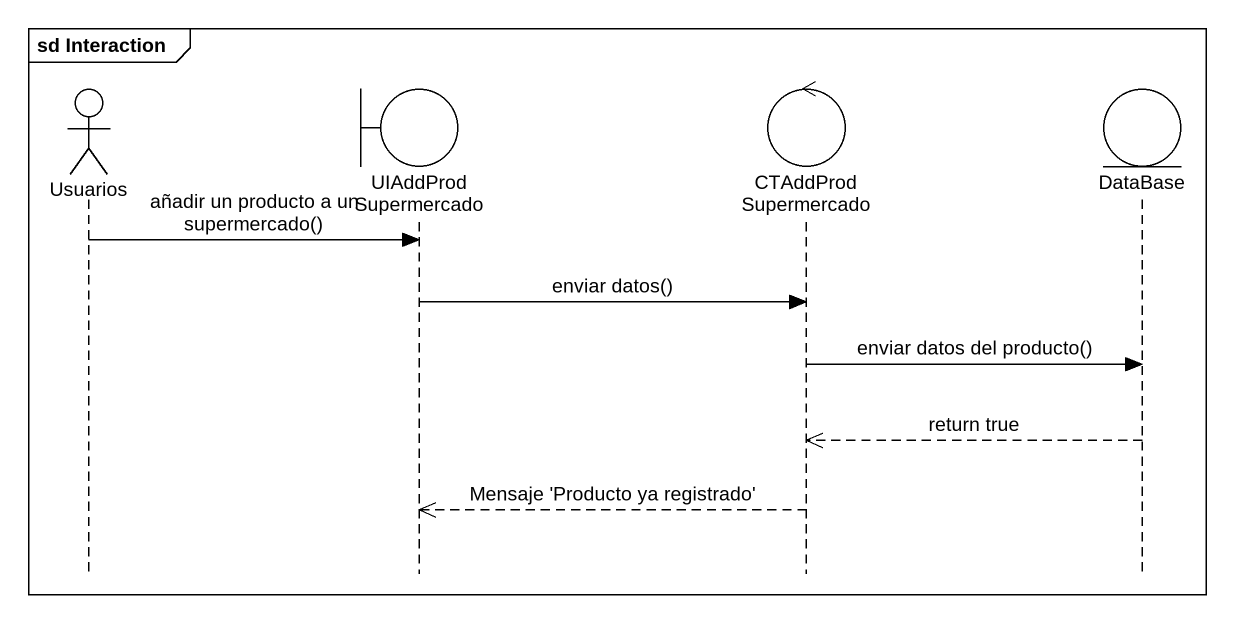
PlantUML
@startuml
mainframe sd Interaction
hide footbox
actor Usuarios
boundary UIAddProdSupermercado
control CTAddProdSupermercado
entity "DataBase" as DataBase_

Usuarios -> UIAddProdSupermercado : añadir un producto a un supermercado()
UIAddProdSupermercado -> CTAddProdSupermercado : enviar datos()
CTAddProdSupermercado -> DataBase_ : enviar datos del producto()
DataBase_ -->> CTAddProdSupermercado : return true
CTAddProdSupermercado -->> UIAddProdSupermercado : Mensaje 'Producto ya registrado'
@enduml
